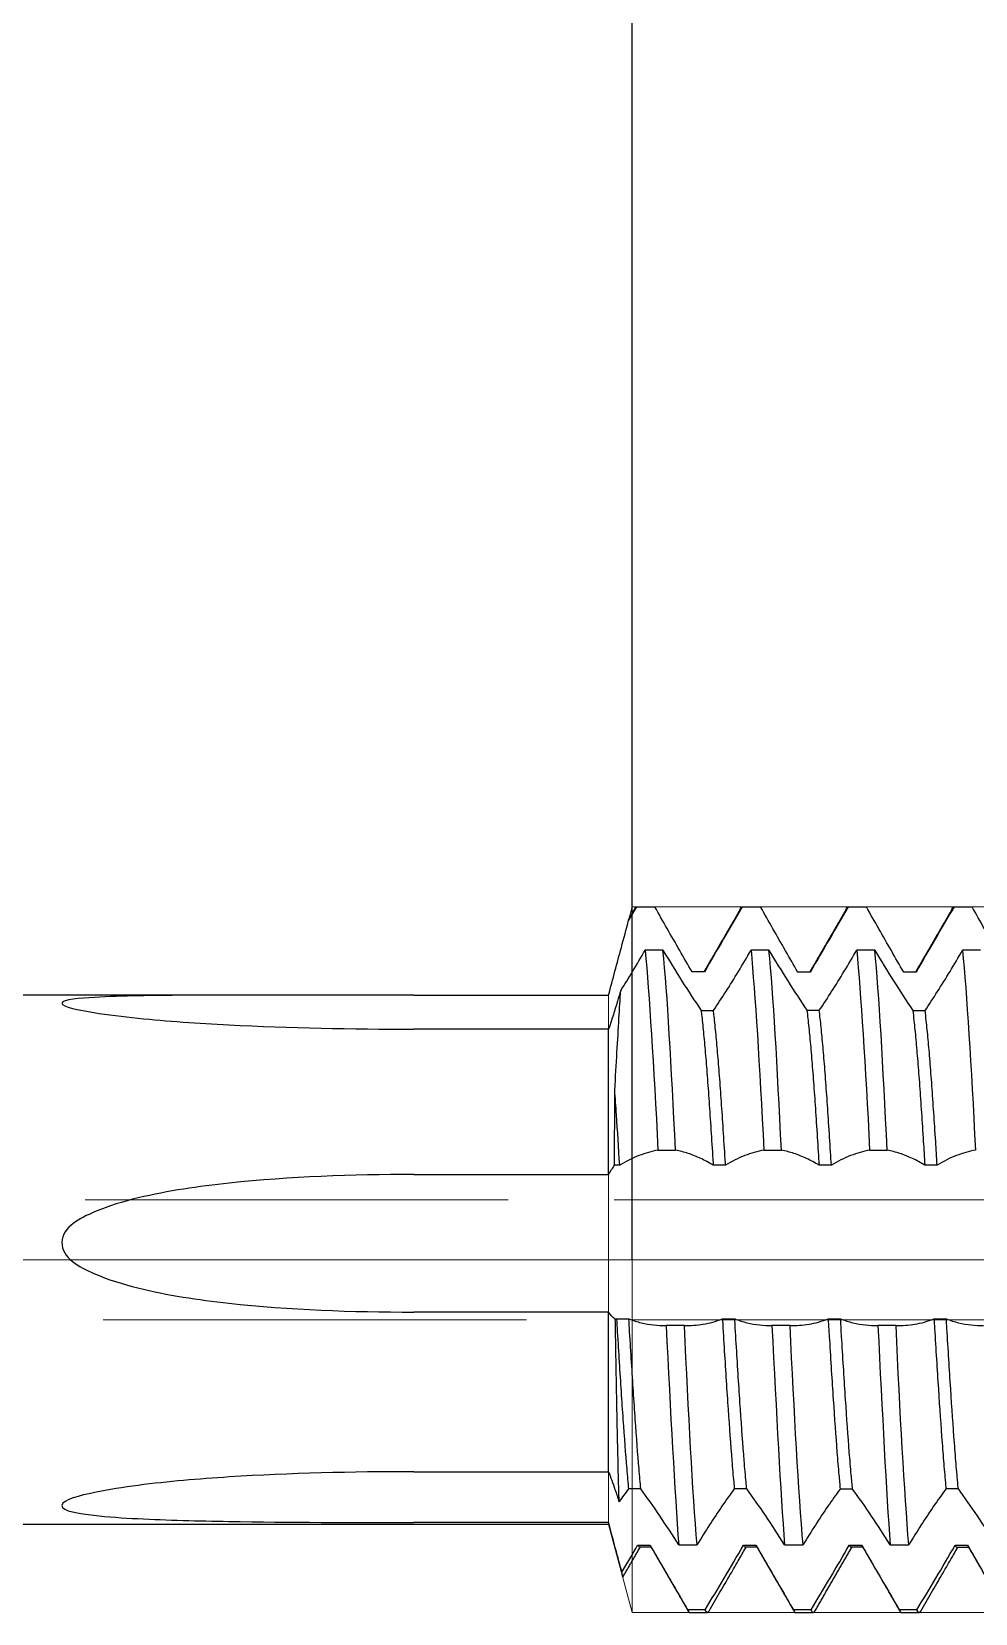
# Model space of a CAD drawing. Header units: millimetres. Extents: x -80 to 17556, y -2605 to 646.
# Drawn here: x 475.73 to 489.11, y 284.71 to 307.12 of the extents above; entities that cross this region are included whole.
import ezdxf

# ---------------------------------------------------------------- set-up
doc = ezdxf.new("R2010")
doc.units = ezdxf.units.MM
doc.header["$LTSCALE"] = 2
doc.linetypes.add('DASH', pattern=[3.75, 3, -0.75])
doc.linetypes.add('LONGDASH_DASH', pattern=[10.5, 6, -0.75, 3, -0.75])
for name, color, linetype, lineweight in [('1', 4, 'Continuous', 50), ('2', 7, 'Continuous', 25), ('3', 1, 'DASH', 35), ('4', 2, 'LONGDASH_DASH', 25), ('CUT', 1, 'Continuous', 25), ('NOCUT', 7, 'Continuous', 25), ('SK4', 2, 'LONGDASH_DASH', 25)]:
    doc.layers.add(name, color=color, linetype=linetype, lineweight=lineweight)
doc.styles.add('blockfont', font='simplex.shx')
doc.dimstyles.get("Standard").update_dxf_attribs({"dimtxt": 0.18, "dimasz": 0.18, "dimexe": 0.18, "dimexo": 0.0625, "dimgap": 0.09, "dimtad": 0, "dimtih": 1, "dimtoh": 1, "dimzin": 0, "dimdsep": 46, "dimtxsty": 'Standard', "dimcen": 0.09, "dimadec": 0, "dimazin": 0, "dimtfac": 1, "dimtofl": 0, "dimtmove": 2, "dimatfit": 3, "dimfxl": 1, "dimtolj": 1, "dimarcsym": 0})

# ---------------------------------------------------------------- blocks, each defined once
blk = doc.blocks.new('*D38')
at = {"layer": '2', "color": 7, "linetype": 'Continuous', "lineweight": -2, "transparency": 16777216}
for p, q in [((125.275, 36.61), (125.275, 70.283)), ((143.275, 36.61), (143.275, 70.283)), ((138.525, 68.283), (130.025, 68.283))]:
    blk.add_line(p, q, dxfattribs=at)
at = {"layer": '2', "color": 7, "linetype": 'Continuous', "transparency": 16777216}
for points in [[(130.025, 69.074), (130.025, 67.491), (125.275, 68.283)], [(138.525, 69.074), (138.525, 67.491), (143.275, 68.283)]]:
    blk.add_solid(points, dxfattribs=at)
at = {"layer": 'Defpoints', "color": 0, "linetype": 'Continuous', "transparency": 16777216}
for p in [(125.275, 68.283), (125.275, 36.61), (143.275, 36.61)]:
    blk.add_point(p, dxfattribs=at)
at = {"layer": '2', "color": 7, "linetype": 'Continuous', "lineweight": 13, "transparency": 16777216, "insert": (134.275, 72.853), "char_height": 4.57, "attachment_point": 5, "style": 'blockfont'}
blk.add_mtext('\\A1;\\C7;18', dxfattribs=at)
blk = doc.blocks.new('A$C1EDF66EC')
at = {"layer": '1', "lineweight": 25}
for p, q in [((125.3359, 41.6101), (125.5955, 41.6101)), ((126.8351, 41.6101), (127.0934, 41.6101)), ((128.3372, 41.6101), (128.5939, 41.6101)), ((129.8368, 41.6101), (130.0919, 41.6101)), ((125.711, 40.9948), (125.4591, 40.9948)), ((127.2126, 40.9948), (126.9593, 40.9948)), ((128.7123, 40.9948), (128.4575, 40.9948)), ((130.2143, 40.9948), (129.9579, 40.9948)), ((120.4978, 40.3601), (104.2754, 40.3601)), ((122.1778, 40.3598), (124.9403, 40.3598)), ((124.9403, 39.8766), (122.1778, 39.8766)), ((124.9403, 37.8167), (124.9403, 39.8766)), ((125.6405, 38.1615), (125.89, 38.1615)), ((127.1402, 38.1615), (127.3901, 38.1615)), ((128.6404, 38.1615), (128.8908, 38.1615)), ((122.1778, 37.8167), (124.9403, 37.8167)), ((124.9403, 35.8678), (122.1778, 35.8678)), ((124.9403, 33.6061), (124.9403, 35.8678)), ((126.0159, 35.6797), (125.7557, 35.6797)), ((127.5138, 35.6797), (127.2547, 35.6797)), ((129.0144, 35.6797), (128.7568, 35.6797)), ((122.1778, 33.6061), (124.9403, 33.6061)), ((104.2754, 32.8601), (124.9403, 32.8601)), ((124.9403, 32.8848), (122.1778, 32.8848)), ((124.9403, 32.8848), (124.9403, 32.8601)), ((124.9403, 32.8601), (125.1371, 32.1257)), ((125.9347, 32.5689), (126.1947, 32.5689)), ((127.4357, 32.5689), (127.6965, 32.5689)), ((128.9339, 32.5689), (129.1949, 32.5689)), ((126.3099, 31.6504), (126.0603, 31.6504)), ((126.0904, 31.6101), (126.3416, 31.6101)), ((127.81, 31.6504), (127.5604, 31.6504)), ((127.5893, 31.6101), (127.8415, 31.6101)), ((129.3105, 31.6504), (129.0605, 31.6504)), ((129.0895, 31.6101), (129.3431, 31.6101))]:
    blk.add_line(p, q, dxfattribs=at)
for points, degree in [([(125.3359, 41.6101), (125.2988, 41.5469), (125.2615, 41.4834), (125.2242, 41.4196)], 3), ([(125.3155, 41.592), (125.2772, 41.526), (125.239, 41.4599)], 2), ([(125.3164, 41.5932), (125.3227, 41.6043), (125.3292, 41.6099), (125.3359, 41.6101)], 3), ([(126.8014, 41.565), (126.5464, 41.126), (126.2914, 40.6879)], 2), ([(126.8034, 41.5676), (126.8135, 41.5955), (126.8241, 41.6098), (126.8351, 41.6101)], 3), ([(128.3029, 41.5646), (128.047, 41.124), (127.791, 40.6842)], 2), ([(128.3052, 41.567), (128.3155, 41.5953), (128.3261, 41.6098), (128.3372, 41.6101)], 3), ([(129.8015, 41.5638), (129.5461, 41.1241), (129.2906, 40.6851)], 2), ([(129.8041, 41.5662), (129.8146, 41.595), (129.8254, 41.6098), (129.8368, 41.6101)], 3), ([(125.2242, 41.4196), (125.2298, 41.4392), (125.2351, 41.4532), (125.2403, 41.4619)], 3), ([(125.4591, 40.9948), (125.5155, 40.3856), (125.579, 39.3664), (125.6405, 38.1615)], 3), ([(125.89, 38.1615), (125.8282, 39.3664), (125.7751, 40.3858), (125.711, 40.9948)], 3), ([(126.9593, 40.9948), (127.016, 40.3856), (127.0814, 39.3665), (127.1402, 38.1615)], 3), ([(127.3901, 38.1615), (127.3284, 39.3663), (127.2784, 40.3858), (127.2126, 40.9948)], 3), ([(128.4575, 40.9948), (128.5127, 40.3855), (128.5814, 39.3665), (128.6404, 38.1615)], 3), ([(128.8908, 38.1615), (128.8268, 39.3662), (128.7774, 40.3858), (128.7123, 40.9948)], 3), ([(129.9579, 40.9948), (130.0139, 40.3856), (130.0827, 39.3666), (130.1394, 38.1615)], 3), ([(124.9403, 37.8167), (124.9686, 37.8663), (124.9971, 37.91), (125.0257, 37.9483)], 3), ([(125.0983, 37.9483), (125.0257, 37.9483)], 1), ([(126.5979, 37.9482), (126.4229, 37.9482)], 1), ([(125.0357, 35.766), (125.0038, 35.7928), (124.9718, 35.8263), (124.9403, 35.8678)], 3), ([(125.0357, 35.766), (125.0413, 35.7682), (125.047, 35.7704), (125.0526, 35.7727)], 3), ([(125.7557, 35.6797), (125.8184, 34.4344), (125.878, 33.3154), (125.9347, 32.5689)], 3), ([(126.1947, 32.5689), (126.1316, 33.3152), (126.0729, 34.4342), (126.0159, 35.6797)], 3), ([(127.2547, 35.6797), (127.3193, 34.4345), (127.3775, 33.3154), (127.4357, 32.5689)], 3), ([(127.6965, 32.5689), (127.635, 33.3153), (127.5703, 34.4341), (127.5138, 35.6797)], 3), ([(128.7568, 35.6797), (128.8215, 34.4346), (128.8739, 33.3153), (128.9339, 32.5689)], 3), ([(129.1949, 32.5689), (129.1355, 33.3153), (129.0697, 34.4341), (129.0144, 35.6797)], 3), ([(125.2225, 33.3621), (125.1782, 33.3024), (125.1339, 33.2409), (125.0898, 33.1778)], 3), ([(125.1291, 32.1822), (125.2037, 32.3085), (125.2784, 32.4362), (125.3525, 32.5647)], 3), ([(125.145, 32.117), (125.2684, 32.3299), (125.392, 32.5427)], 2), ([(125.3525, 32.5647), (125.5276, 32.5647)], 1), ([(125.3856, 32.5427), (125.463, 32.5427), (125.5403, 32.5427)], 2), ([(125.5289, 32.5624), (125.7992, 32.0966), (126.0691, 31.6305)], 2), ([(126.8522, 32.5647), (126.8635, 32.5434), (126.8747, 32.5354), (126.886, 32.5407)], 3), ([(126.8855, 32.5405), (126.9634, 32.5405), (127.0412, 32.5405)], 2), ([(127.0296, 32.5604), (127.2998, 32.0948), (127.5696, 31.629)], 2), ([(127.8651, 31.6315), (128.1284, 32.0861), (128.3922, 32.5407)], 2), ([(128.3523, 32.5647), (128.3635, 32.5437), (128.3747, 32.5357), (128.3858, 32.5409)], 3), ([(128.3855, 32.5407), (128.4633, 32.5407), (128.5412, 32.5407)], 2), ([(128.5296, 32.5606), (128.7998, 32.095), (129.0697, 31.6291)], 2), ([(129.8856, 32.5376), (129.9637, 32.5376), (130.0418, 32.5376)], 2), ([(130.0303, 32.5574), (130.2999, 32.0927), (130.5692, 31.6278)], 2), ([(125.1439, 32.1175), (125.1389, 32.111), (125.1339, 32.1323), (125.1291, 32.1822)], 3), ([(126.0603, 31.6504), (126.0706, 31.6237), (126.0807, 31.6106), (126.0906, 31.6104)], 3), ([(126.3624, 31.6297), (126.3448, 31.5986), (126.3272, 31.6049), (126.3099, 31.6504)], 3), ([(127.5604, 31.6504), (127.5701, 31.624), (127.5798, 31.6108), (127.5894, 31.6105)], 3), ([(127.8615, 31.6294), (127.8444, 31.5986), (127.8272, 31.6051), (127.81, 31.6504)], 3), ([(129.0605, 31.6504), (129.0702, 31.6242), (129.0799, 31.611), (129.0896, 31.6105)], 3), ([(129.3634, 31.63), (129.3461, 31.5986), (129.3285, 31.6048), (129.3105, 31.6504)], 3)]:
    blk.add_open_spline(points, degree=degree, dxfattribs=at)
for points, knots in [([(126.1233, 40.6879), (126.0648, 40.7888), (126.0064, 40.8902), (125.889, 41.0948), (125.83, 41.1981), (125.7124, 41.4045), (125.6537, 41.5076), (125.5955, 41.6101)], [0, 0, 0, 0, 0.3282997, 0.3282997, 0.6632488, 0.6632488, 1, 1, 1, 1]), ([(126.8351, 41.6101), (126.7466, 41.4596), (126.6575, 41.3072), (126.4784, 40.9994), (126.388, 40.8434), (126.2984, 40.6879)], [0, 0, 0, 0, 0.4969158, 0.4969158, 1, 1, 1, 1]), ([(127.6234, 40.6842), (127.5648, 40.7852), (127.5064, 40.8866), (127.3886, 41.0917), (127.3293, 41.1957), (127.2109, 41.4032), (127.152, 41.507), (127.0934, 41.6101)], [0, 0, 0, 0, 0.3270086, 0.3270086, 0.6625901, 0.6625901, 1, 1, 1, 1]), ([(128.3372, 41.6101), (128.2484, 41.459), (128.1589, 41.306), (127.9791, 40.997), (127.8883, 40.8404), (127.7984, 40.6842)], [0, 0, 0, 0, 0.496888, 0.496888, 1, 1, 1, 1]), ([(129.1235, 40.6851), (129.065, 40.7861), (129.0065, 40.8875), (128.8888, 41.0925), (128.8295, 41.1963), (128.7113, 41.4035), (128.6524, 41.5072), (128.5939, 41.6101)], [0, 0, 0, 0, 0.3273015, 0.3273015, 0.66274, 0.66274, 1, 1, 1, 1]), ([(129.8368, 41.6101), (129.7481, 41.4591), (129.6587, 41.3064), (129.479, 40.9976), (129.3884, 40.8412), (129.2986, 40.6851)], [0, 0, 0, 0, 0.4968949, 0.4968949, 1, 1, 1, 1]), ([(130.6234, 40.6817), (130.5649, 40.7827), (130.5064, 40.884), (130.3884, 41.0896), (130.3288, 41.194), (130.21, 41.4024), (130.1507, 41.5066), (130.0919, 41.6101)], [0, 0, 0, 0, 0.3261115, 0.3261115, 0.6621323, 0.6621323, 1, 1, 1, 1]), ([(124.9403, 40.3598), (124.9702, 40.4712), (125.0005, 40.584), (125.061, 40.8095), (125.0913, 40.9227), (125.1559, 41.164), (125.1902, 41.2924), (125.2242, 41.4196)], [0, 0, 0, 0, 0.3184403, 0.3184403, 0.6365892, 0.6365892, 1, 1, 1, 1]), ([(125.1126, 40.4235), (125.1691, 40.512), (125.2253, 40.6026), (125.3409, 40.793), (125.4002, 40.8932), (125.4591, 40.9948)], [0, 0, 0, 0, 0.4835585, 0.4835585, 1, 1, 1, 1]), ([(125.711, 40.9948), (125.8002, 40.8461), (125.89, 40.7001), (126.0706, 40.4146), (126.1617, 40.2747), (126.252, 40.141)], [0, 0, 0, 0, 0.4968571, 0.4968571, 1, 1, 1, 1]), ([(126.4271, 40.141), (126.4856, 40.2271), (126.5441, 40.3159), (126.6622, 40.5006), (126.722, 40.5967), (126.841, 40.7929), (126.9004, 40.8932), (126.9593, 40.9948)], [0, 0, 0, 0, 0.3256062, 0.3256062, 0.6618741, 0.6618741, 1, 1, 1, 1]), ([(127.2126, 40.9948), (127.3015, 40.8466), (127.391, 40.7011), (127.571, 40.4165), (127.6619, 40.277), (127.7518, 40.1437)], [0, 0, 0, 0, 0.496881, 0.496881, 1, 1, 1, 1]), ([(127.9269, 40.1437), (127.9854, 40.2298), (128.0439, 40.3186), (128.1618, 40.5029), (128.2213, 40.5986), (128.3398, 40.7939), (128.3989, 40.8937), (128.4575, 40.9948)], [0, 0, 0, 0, 0.3266587, 0.3266587, 0.6624119, 0.6624119, 1, 1, 1, 1]), ([(128.7123, 40.9948), (128.8013, 40.8465), (128.8909, 40.7009), (129.071, 40.4161), (129.1619, 40.2765), (129.2519, 40.1431)], [0, 0, 0, 0, 0.4968762, 0.4968762, 1, 1, 1, 1]), ([(129.427, 40.1431), (129.4856, 40.2292), (129.544, 40.3181), (129.6619, 40.5025), (129.7215, 40.5982), (129.8401, 40.7937), (129.8992, 40.8936), (129.9579, 40.9948)], [0, 0, 0, 0, 0.3264606, 0.3264606, 0.6623105, 0.6623105, 1, 1, 1, 1]), ([(126.2984, 40.6879), (126.2838, 40.6879), (126.2692, 40.6879), (126.2401, 40.6879), (126.2255, 40.6879), (126.1817, 40.6879), (126.1525, 40.6879), (126.1233, 40.6879)], [0, 0, 0, 0, 0.2500022, 0.2500022, 0.5000044, 0.5000044, 1, 1, 1, 1]), ([(127.7984, 40.6842), (127.7838, 40.6842), (127.7693, 40.6842), (127.7401, 40.6842), (127.7255, 40.6842), (127.6817, 40.6842), (127.6525, 40.6842), (127.6234, 40.6842)], [0, 0, 0, 0, 0.2500021, 0.2500021, 0.5000042, 0.5000042, 1, 1, 1, 1]), ([(129.2986, 40.6851), (129.284, 40.6851), (129.2694, 40.6851), (129.2402, 40.6851), (129.2256, 40.6851), (129.1819, 40.6851), (129.1527, 40.6851), (129.1235, 40.6851)], [0, 0, 0, 0, 0.2500015, 0.2500015, 0.500003, 0.500003, 1, 1, 1, 1]), ([(122.1778, 40.3598), (121.3044, 40.3598), (120.43, 40.3613), (119.13, 40.3583), (118.6976, 40.3568), (118.0612, 40.3443), (117.8524, 40.3388), (117.4541, 40.3154), (117.1979, 40.3003), (117.1851, 40.1899), (117.4422, 40.1441), (117.8426, 40.0796), (118.0553, 40.0544), (118.691, 39.9897), (119.1227, 39.9604), (120.4266, 39.8932), (121.3023, 39.8766), (122.1778, 39.8766)], [0, 0, 0, 0, 0.25, 0.25, 0.375, 0.375, 0.4375, 0.4375, 0.5, 0.5, 0.5625, 0.5625, 0.625, 0.625, 0.75, 0.75, 1, 1, 1, 1]), ([(125.1126, 40.4235), (125.0974, 40.3722), (125.0821, 40.3215), (125.0246, 40.1335), (124.9821, 40.0004), (124.9403, 39.8766)], [0, 0, 0, 0, 0.265277, 0.265277, 1, 1, 1, 1]), ([(125.0281, 39.0126), (125.0502, 39.3833), (125.0699, 39.7291), (125.096, 40.1678), (125.1043, 40.3007), (125.1126, 40.4235)], [0, 0, 0, 0, 0.6781794, 0.6781794, 1, 1, 1, 1]), ([(126.252, 40.141), (126.2551, 40.1146), (126.2671, 40.0099), (126.288, 39.8061), (126.3146, 39.5099), (126.3412, 39.1757), (126.3767, 38.6815), (126.4039, 38.2563), (126.4223, 37.9579), (126.4229, 37.9482)], [0, 0, 0, 0, 0.0550496, 0.210798, 0.3665464, 0.5222948, 0.6780432, 0.98954, 1, 1, 1, 1]), ([(126.252, 40.141), (126.2666, 40.141), (126.2812, 40.141), (126.3104, 40.141), (126.325, 40.141), (126.3687, 40.141), (126.3979, 40.141), (126.4271, 40.141)], [0, 0, 0, 0, 0.2500018, 0.2500018, 0.5000037, 0.5000037, 1, 1, 1, 1]), ([(126.5979, 37.9482), (126.5973, 37.9579), (126.579, 38.2563), (126.5518, 38.6815), (126.5163, 39.1757), (126.4897, 39.5099), (126.4631, 39.8062), (126.4422, 40.0099), (126.4302, 40.1146), (126.4271, 40.141)], [0, 0, 0, 0, 0.0104591, 0.321954, 0.4777014, 0.6334488, 0.7891962, 0.9449437, 1, 1, 1, 1]), ([(127.7518, 40.1437), (127.7606, 40.0699), (127.7783, 39.908), (127.8049, 39.6272), (127.8315, 39.3063), (127.867, 38.8274), (127.8975, 38.3607), (127.9191, 38.0114), (127.9229, 37.9482)], [0, 0, 0, 0, 0.1544913, 0.3099974, 0.4655034, 0.6210095, 0.9320217, 1, 1, 1, 1]), ([(127.7518, 40.1437), (127.7664, 40.1437), (127.781, 40.1437), (127.8102, 40.1437), (127.8248, 40.1437), (127.8685, 40.1437), (127.8977, 40.1437), (127.9269, 40.1437)], [0, 0, 0, 0, 0.25, 0.25, 0.5, 0.5, 1, 1, 1, 1]), ([(128.098, 37.9482), (128.0941, 38.0114), (128.0725, 38.3607), (128.042, 38.8274), (128.0066, 39.3063), (127.9799, 39.6272), (127.9534, 39.9081), (127.9357, 40.0699), (127.9269, 40.1437)], [0, 0, 0, 0, 0.0679738, 0.3789883, 0.5344955, 0.6900027, 0.8455099, 1, 1, 1, 1]), ([(129.2519, 40.1431), (129.2575, 40.0969), (129.2718, 39.9695), (129.2951, 39.7354), (129.3217, 39.4269), (129.3572, 38.9628), (129.3908, 38.4596), (129.4156, 38.0628), (129.4226, 37.9487)], [0, 0, 0, 0, 0.0969197, 0.2528251, 0.4087305, 0.5646358, 0.8764466, 1, 1, 1, 1]), ([(129.2519, 40.1431), (129.2665, 40.1431), (129.2811, 40.1431), (129.3103, 40.1431), (129.3249, 40.1431), (129.3687, 40.1431), (129.3978, 40.1431), (129.427, 40.1431)], [0, 0, 0, 0, 0.25, 0.25, 0.5, 0.5, 1, 1, 1, 1]), ([(129.5977, 37.9487), (129.5907, 38.0628), (129.5659, 38.4596), (129.5323, 38.9629), (129.4968, 39.4268), (129.4702, 39.7354), (129.4469, 39.9695), (129.4325, 40.097), (129.427, 40.1431)], [0, 0, 0, 0, 0.1235478, 0.435367, 0.5912765, 0.7471861, 0.9030957, 1, 1, 1, 1]), ([(125.0257, 37.9483), (125.0258, 38.0278), (125.0259, 38.1064), (125.0265, 38.4759), (125.0274, 38.7561), (125.0281, 39.0126)], [0, 0, 0, 0, 0.2093768, 0.2093768, 1, 1, 1, 1]), ([(125.0983, 37.9483), (125.0831, 38.196), (125.0597, 38.5647), (125.0363, 38.9), (125.0281, 39.0126)], [0, 0, 0, 0, 0.6495896, 1, 1, 1, 1]), ([(125.6405, 38.1615), (125.5511, 38.1453), (125.4611, 38.1201), (125.2801, 38.05), (125.1888, 38.0048), (125.0983, 37.9483)], [0, 0, 0, 0, 0.4968404, 0.4968404, 1, 1, 1, 1]), ([(126.4229, 37.9482), (126.3643, 37.9846), (126.3059, 38.0162), (126.1877, 38.072), (126.1278, 38.0959), (126.0085, 38.1351), (125.949, 38.1504), (125.89, 38.1615)], [0, 0, 0, 0, 0.3249115, 0.3249115, 0.6615174, 0.6615174, 1, 1, 1, 1]), ([(127.1402, 38.1615), (127.0509, 38.1453), (126.9609, 38.1201), (126.7799, 38.0499), (126.6885, 38.0048), (126.5979, 37.9482)], [0, 0, 0, 0, 0.4968388, 0.4968388, 1, 1, 1, 1]), ([(127.9229, 37.9482), (127.8644, 37.9845), (127.806, 38.0162), (127.6878, 38.072), (127.6279, 38.0959), (127.5086, 38.1351), (127.4491, 38.1504), (127.3901, 38.1615)], [0, 0, 0, 0, 0.3248888, 0.3248888, 0.6615059, 0.6615059, 1, 1, 1, 1]), ([(128.6404, 38.1615), (128.551, 38.1453), (128.461, 38.12), (128.28, 38.0499), (128.1886, 38.0048), (128.098, 37.9482)], [0, 0, 0, 0, 0.4968383, 0.4968383, 1, 1, 1, 1]), ([(129.4226, 37.9487), (129.3641, 37.9849), (129.3058, 38.0166), (129.1877, 38.0723), (129.128, 38.0961), (129.009, 38.1352), (128.9497, 38.1504), (128.8908, 38.1615)], [0, 0, 0, 0, 0.3253653, 0.3253653, 0.6617482, 0.6617482, 1, 1, 1, 1]), ([(130.1394, 38.1615), (130.0501, 38.1453), (129.9603, 38.1201), (129.7795, 38.0501), (129.6882, 38.0051), (129.5977, 37.9487)], [0, 0, 0, 0, 0.4968473, 0.4968473, 1, 1, 1, 1]), ([(128.098, 37.9482), (128.0834, 37.9482), (128.0688, 37.9482), (128.0397, 37.9482), (128.0251, 37.9482), (127.9813, 37.9482), (127.9521, 37.9482), (127.9229, 37.9482)], [0, 0, 0, 0, 0.2500013, 0.2500013, 0.5000027, 0.5000027, 1, 1, 1, 1]), ([(129.5977, 37.9487), (129.5831, 37.9487), (129.5685, 37.9487), (129.5394, 37.9487), (129.5248, 37.9487), (129.481, 37.9487), (129.4518, 37.9487), (129.4226, 37.9487)], [0, 0, 0, 0, 0.2500023, 0.2500023, 0.5000046, 0.5000046, 1, 1, 1, 1]), ([(122.1778, 37.8167), (121.3044, 37.8167), (120.43, 37.7869), (119.13, 37.6483), (118.6976, 37.5873), (118.0612, 37.4337), (117.8524, 37.3734), (117.4541, 37.1996), (117.1979, 37.0811), (117.1851, 36.6327), (117.4422, 36.5061), (117.8426, 36.3261), (118.0553, 36.2631), (118.691, 36.1056), (119.1227, 36.0425), (120.4266, 35.8987), (121.3023, 35.8678), (122.1778, 35.8678)], [0, 0, 0, 0, 0.25, 0.25, 0.375, 0.375, 0.4375, 0.4375, 0.5, 0.5, 0.5625, 0.5625, 0.625, 0.625, 0.75, 0.75, 1, 1, 1, 1]), ([(125.0898, 33.1778), (125.0821, 33.4447), (125.0741, 33.7586), (125.0579, 34.5061), (125.0498, 34.9626), (125.0416, 35.4325), (125.0397, 35.5427), (125.0377, 35.654), (125.0357, 35.766)], [0, 0, 0, 0, 0.4047922, 0.4047922, 0.8881804, 0.8881804, 0.8881804, 1, 1, 1, 1]), ([(125.0526, 35.7727), (125.0564, 35.7107), (125.069, 35.5033), (125.0994, 35.0108), (125.1437, 34.3282), (125.1877, 33.7423), (125.214, 33.4501), (125.2225, 33.3621)], [0, 0, 0, 0, 0.0664677, 0.2230783, 0.5362995, 0.8495207, 1, 1, 1, 1]), ([(125.0526, 35.7727), (125.0672, 35.7727), (125.0818, 35.7727), (125.111, 35.7727), (125.1256, 35.7727), (125.1693, 35.7727), (125.1985, 35.7727), (125.2277, 35.7727)], [0, 0, 0, 0, 0.2500016, 0.2500016, 0.5000032, 0.5000032, 1, 1, 1, 1]), ([(125.2277, 35.7727), (125.2862, 35.7491), (125.3446, 35.7302), (125.462, 35.701), (125.5211, 35.6907), (125.6388, 35.6788), (125.6975, 35.6771), (125.7557, 35.6797)], [0, 0, 0, 0, 0.3277399, 0.3277399, 0.6629608, 0.6629608, 1, 1, 1, 1]), ([(125.3976, 33.3621), (125.3891, 33.4501), (125.3628, 33.7422), (125.3188, 34.3282), (125.2745, 35.0108), (125.2441, 35.5033), (125.2314, 35.7107), (125.2277, 35.7727)], [0, 0, 0, 0, 0.1505104, 0.4637179, 0.7769253, 0.9335291, 1, 1, 1, 1]), ([(126.0159, 35.6797), (126.1044, 35.676), (126.1934, 35.6812), (126.3726, 35.7111), (126.4631, 35.736), (126.5528, 35.7724)], [0, 0, 0, 0, 0.4969116, 0.4969116, 1, 1, 1, 1]), ([(126.5528, 35.7724), (126.5674, 35.7724), (126.582, 35.7724), (126.6112, 35.7724), (126.6258, 35.7724), (126.6695, 35.7724), (126.6987, 35.7724), (126.7279, 35.7724)], [0, 0, 0, 0, 0.2500023, 0.2500023, 0.5000047, 0.5000047, 1, 1, 1, 1]), ([(126.5528, 35.7724), (126.5532, 35.7651), (126.5626, 35.6115), (126.5896, 35.1683), (126.634, 34.4726), (126.6783, 33.8625), (126.7079, 33.5185), (126.7197, 33.3937), (126.7227, 33.3632)], [0, 0, 0, 0, 0.0078419, 0.1644607, 0.4776981, 0.7909356, 0.9475544, 1, 1, 1, 1]), ([(126.7279, 35.7724), (126.7864, 35.7487), (126.8447, 35.7299), (126.9619, 35.7008), (127.0208, 35.6906), (127.1382, 35.6788), (127.1967, 35.6771), (127.2547, 35.6797)], [0, 0, 0, 0, 0.3283266, 0.3283266, 0.6632594, 0.6632594, 1, 1, 1, 1]), ([(126.8978, 33.3632), (126.8948, 33.3938), (126.883, 33.5186), (126.8534, 33.8625), (126.809, 34.4726), (126.7647, 35.1683), (126.7376, 35.6115), (126.7283, 35.7651), (126.7279, 35.7724)], [0, 0, 0, 0, 0.0524759, 0.2090881, 0.5223126, 0.835537, 0.9921493, 1, 1, 1, 1]), ([(127.5138, 35.6797), (127.6026, 35.6759), (127.692, 35.6812), (127.8719, 35.7114), (127.9627, 35.7365), (128.0528, 35.7732)], [0, 0, 0, 0, 0.4968837, 0.4968837, 1, 1, 1, 1]), ([(128.0528, 35.7732), (128.0674, 35.7732), (128.082, 35.7732), (128.1111, 35.7732), (128.1257, 35.7732), (128.1695, 35.7732), (128.1987, 35.7732), (128.2279, 35.7732)], [0, 0, 0, 0, 0.250002, 0.250002, 0.5000039, 0.5000039, 1, 1, 1, 1]), ([(128.0528, 35.7732), (128.0589, 35.6725), (128.0827, 35.2789), (128.1242, 34.6143), (128.1686, 33.9855), (128.2014, 33.5872), (128.2166, 33.4244), (128.2228, 33.3607)], [0, 0, 0, 0, 0.1070234, 0.4200192, 0.7330149, 0.8895127, 1, 1, 1, 1]), ([(128.2279, 35.7732), (128.2864, 35.7495), (128.3447, 35.7306), (128.4623, 35.7011), (128.5215, 35.6908), (128.6396, 35.6788), (128.6984, 35.6771), (128.7568, 35.6797)], [0, 0, 0, 0, 0.3270403, 0.3270403, 0.662603, 0.662603, 1, 1, 1, 1]), ([(128.3979, 33.3607), (128.3916, 33.4245), (128.3765, 33.5873), (128.3436, 33.9854), (128.2993, 34.6143), (128.2577, 35.279), (128.2339, 35.6725), (128.2279, 35.7732)], [0, 0, 0, 0, 0.1105037, 0.2669973, 0.5799846, 0.8929719, 1, 1, 1, 1]), ([(129.0144, 35.6797), (129.1031, 35.6759), (129.1924, 35.6812), (129.3722, 35.7113), (129.4629, 35.7364), (129.5529, 35.7731)], [0, 0, 0, 0, 0.4968896, 0.4968896, 1, 1, 1, 1]), ([(129.5529, 35.7731), (129.5557, 35.7271), (129.5762, 35.3868), (129.6144, 34.7658), (129.6588, 34.1194), (129.6943, 33.6719), (129.7127, 33.4677), (129.7223, 33.3698), (129.723, 33.3626)], [0, 0, 0, 0, 0.0486789, 0.3616267, 0.6745744, 0.8310483, 0.9875222, 1, 1, 1, 1]), ([(129.5529, 35.7731), (129.5675, 35.7731), (129.5821, 35.7731), (129.6113, 35.7731), (129.6259, 35.7731), (129.6697, 35.7731), (129.6988, 35.7731), (129.728, 35.7731)], [0, 0, 0, 0, 0.2500011, 0.2500011, 0.5000023, 0.5000023, 1, 1, 1, 1]), ([(129.728, 35.7731), (129.7865, 35.7493), (129.8449, 35.7304), (129.9623, 35.7011), (130.0215, 35.6908), (130.1393, 35.6788), (130.198, 35.6771), (130.2563, 35.6797)], [0, 0, 0, 0, 0.327348, 0.327348, 0.6627596, 0.6627596, 1, 1, 1, 1]), ([(129.8981, 33.3626), (129.8974, 33.3698), (129.8878, 33.4677), (129.8693, 33.672), (129.8339, 34.1193), (129.7895, 34.7658), (129.7513, 35.3868), (129.7308, 35.7271), (129.728, 35.7731)], [0, 0, 0, 0, 0.0124824, 0.1689549, 0.3254273, 0.6383723, 0.9513173, 1, 1, 1, 1]), ([(122.1778, 33.6061), (121.3044, 33.6061), (120.43, 33.5862), (119.13, 33.5035), (118.6976, 33.4674), (118.0612, 33.3849), (117.8524, 33.3532), (117.4541, 33.2691), (117.1979, 33.211), (117.1851, 33.0443), (117.4422, 33.0118), (117.8426, 32.9651), (118.0553, 32.9514), (118.691, 32.9187), (119.1227, 32.909), (120.4266, 32.8873), (121.3023, 32.8848), (122.1778, 32.8848)], [0, 0, 0, 0, 0.25, 0.25, 0.375, 0.375, 0.4375, 0.4375, 0.5, 0.5, 0.5625, 0.5625, 0.625, 0.625, 0.75, 0.75, 1, 1, 1, 1]), ([(124.9403, 33.6061), (124.9702, 33.5272), (125.0005, 33.4427), (125.0504, 33.2972), (125.0702, 33.2382), (125.0898, 33.1778)], [0, 0, 0, 0, 0.6058755, 0.6058755, 1, 1, 1, 1]), ([(125.3976, 33.3621), (125.3684, 33.3621), (125.3392, 33.3621), (125.2955, 33.3621), (125.2809, 33.3621), (125.2517, 33.3621), (125.2371, 33.3621), (125.2225, 33.3621)], [0, 0, 0, 0, 0.5, 0.5, 0.75, 0.75, 1, 1, 1, 1]), ([(125.9347, 32.5689), (125.8462, 32.7097), (125.7571, 32.8468), (125.5779, 33.1122), (125.4874, 33.2408), (125.3976, 33.3621)], [0, 0, 0, 0, 0.4969093, 0.4969093, 1, 1, 1, 1]), ([(126.7227, 33.3632), (126.6642, 33.2846), (126.6058, 33.2026), (126.4884, 33.0317), (126.4293, 32.9424), (126.3116, 32.7592), (126.2529, 32.665), (126.1947, 32.5689)], [0, 0, 0, 0, 0.327678, 0.327678, 0.6629291, 0.6629291, 1, 1, 1, 1]), ([(126.8978, 33.3632), (126.8832, 33.3632), (126.8686, 33.3632), (126.8394, 33.3632), (126.8248, 33.3632), (126.7811, 33.3632), (126.7519, 33.3632), (126.7227, 33.3632)], [0, 0, 0, 0, 0.25, 0.25, 0.5, 0.5, 1, 1, 1, 1]), ([(127.4357, 32.5689), (127.3471, 32.7099), (127.2579, 32.8472), (127.0783, 33.113), (126.9877, 33.2418), (126.8978, 33.3632)], [0, 0, 0, 0, 0.4968985, 0.4968985, 1, 1, 1, 1]), ([(128.2228, 33.3607), (128.1643, 33.2819), (128.1059, 33.1999), (127.9888, 33.0293), (127.93, 32.9405), (127.8129, 32.7582), (127.7544, 32.6645), (127.6965, 32.5689)], [0, 0, 0, 0, 0.3288257, 0.3288257, 0.6635152, 0.6635152, 1, 1, 1, 1]), ([(128.3979, 33.3607), (128.3833, 33.3607), (128.3687, 33.3607), (128.3395, 33.3607), (128.325, 33.3607), (128.2812, 33.3607), (128.252, 33.3607), (128.2228, 33.3607)], [0, 0, 0, 0, 0.25, 0.25, 0.5, 0.5, 1, 1, 1, 1]), ([(128.9339, 32.5689), (128.8456, 32.7094), (128.7567, 32.8462), (128.5777, 33.1111), (128.4874, 33.2395), (128.3979, 33.3607)], [0, 0, 0, 0, 0.4969239, 0.4969239, 1, 1, 1, 1]), ([(129.723, 33.3626), (129.6645, 33.2839), (129.6061, 33.2019), (129.4887, 33.0311), (129.4296, 32.942), (129.3118, 32.7589), (129.2532, 32.6648), (129.1949, 32.5689)], [0, 0, 0, 0, 0.327888, 0.327888, 0.6630376, 0.6630376, 1, 1, 1, 1]), ([(129.8981, 33.3626), (129.8835, 33.3626), (129.8689, 33.3626), (129.8397, 33.3626), (129.8251, 33.3626), (129.7814, 33.3626), (129.7522, 33.3626), (129.723, 33.3626)], [0, 0, 0, 0, 0.25, 0.25, 0.5, 0.5, 1, 1, 1, 1]), ([(130.4356, 32.5689), (130.347, 32.7098), (130.2578, 32.8469), (130.0784, 33.1125), (129.9878, 33.2412), (129.8981, 33.3626)], [0, 0, 0, 0, 0.4969051, 0.4969051, 1, 1, 1, 1]), ([(125.1291, 32.1822), (125.1084, 32.2584), (125.0876, 32.3351), (125.0246, 32.5686), (124.9821, 32.7271), (124.9403, 32.8848)], [0, 0, 0, 0, 0.3294673, 0.3294673, 1, 1, 1, 1]), ([(125.3525, 32.5647), (125.3539, 32.5623), (125.3651, 32.5436), (125.3762, 32.5379), (125.386, 32.5429)], [0, 0, 0, 0, 0.1225168, 1, 1, 1, 1]), ([(125.5276, 32.5647), (125.5861, 32.4639), (125.6445, 32.3633), (125.7627, 32.1599), (125.8226, 32.0569), (125.9419, 31.8524), (126.0014, 31.7508), (126.0603, 31.6504)], [0, 0, 0, 0, 0.3249332, 0.3249332, 0.6615284, 0.6615284, 1, 1, 1, 1]), ([(126.3099, 31.6504), (126.3993, 31.7971), (126.4893, 31.9468), (126.6703, 32.2518), (126.7617, 32.4077), (126.8522, 32.5647)], [0, 0, 0, 0, 0.4968399, 0.4968399, 1, 1, 1, 1]), ([(126.3656, 31.632), (126.4169, 31.7204), (126.5165, 31.8923), (126.6588, 32.1378), (126.7831, 32.3522), (126.8591, 32.4831), (126.8923, 32.5405)], [0, 0, 0, 0, 0.2921342, 0.5675364, 0.810687, 1, 1, 1, 1]), ([(126.8522, 32.5647), (126.8668, 32.5647), (126.8814, 32.5647), (126.9106, 32.5647), (126.9251, 32.5647), (126.9689, 32.5647), (126.9981, 32.5647), (127.0273, 32.5647)], [0, 0, 0, 0, 0.2500007, 0.2500007, 0.5000013, 0.5000013, 1, 1, 1, 1]), ([(127.0273, 32.5647), (127.0858, 32.4639), (127.1442, 32.3633), (127.2625, 32.1598), (127.3224, 32.0569), (127.4418, 31.8524), (127.5013, 31.7507), (127.5604, 31.6504)], [0, 0, 0, 0, 0.3249016, 0.3249016, 0.6615133, 0.6615133, 1, 1, 1, 1]), ([(127.81, 31.6504), (127.8994, 31.7971), (127.9893, 31.9468), (128.1704, 32.2518), (128.2618, 32.4077), (128.3523, 32.5647)], [0, 0, 0, 0, 0.4968393, 0.4968393, 1, 1, 1, 1]), ([(128.3523, 32.5647), (128.3669, 32.5647), (128.3815, 32.5647), (128.4106, 32.5647), (128.4252, 32.5647), (128.469, 32.5647), (128.4982, 32.5647), (128.5274, 32.5647)], [0, 0, 0, 0, 0.2500017, 0.2500017, 0.5000034, 0.5000034, 1, 1, 1, 1]), ([(128.5274, 32.5647), (128.5859, 32.4639), (128.6443, 32.3633), (128.7626, 32.1599), (128.8225, 32.0569), (128.9419, 31.8524), (129.0014, 31.7508), (129.0605, 31.6504)], [0, 0, 0, 0, 0.3248771, 0.3248771, 0.6615007, 0.6615007, 1, 1, 1, 1]), ([(129.3105, 31.6504), (129.3998, 31.7968), (129.4896, 31.9463), (129.6704, 32.2509), (129.7616, 32.4065), (129.852, 32.5633)], [0, 0, 0, 0, 0.4968507, 0.4968507, 1, 1, 1, 1]), ([(129.3673, 31.6318), (129.418, 31.7194), (129.5171, 31.8904), (129.6589, 32.1349), (129.7832, 32.3493), (129.8592, 32.4802), (129.8925, 32.5376)], [0, 0, 0, 0, 0.2900871, 0.5661988, 0.8099719, 1, 1, 1, 1]), ([(129.852, 32.5633), (129.8666, 32.5633), (129.8812, 32.5633), (129.9103, 32.5633), (129.9249, 32.5633), (129.9687, 32.5633), (129.9979, 32.5633), (130.0271, 32.5633)], [0, 0, 0, 0, 0.2500026, 0.2500026, 0.5000051, 0.5000051, 1, 1, 1, 1]), ([(129.852, 32.5633), (129.8615, 32.5448), (129.8728, 32.534), (129.8841, 32.5369), (129.8859, 32.5377)], [0, 0, 0, 0, 0.8425581, 1, 1, 1, 1]), ([(130.0271, 32.5633), (130.0856, 32.4625), (130.144, 32.3619), (130.2622, 32.1587), (130.3221, 32.056), (130.4413, 31.852), (130.5007, 31.7505), (130.5597, 31.6504)], [0, 0, 0, 0, 0.3253297, 0.3253297, 0.6617328, 0.6617328, 1, 1, 1, 1])]:
    blk.add_open_spline(points, degree=3, knots=knots, dxfattribs=at)
at = {"layer": '3', "lineweight": 13}
for p, q in [((138.5193, 37.4601), (80.2752, 37.4601)), ((80.2752, 35.7601), (138.5477, 35.7601))]:
    blk.add_line(p, q, dxfattribs=at)
at = {"layer": '4', "lineweight": 13}
blk.add_line((79.2752, 36.6101), (144.2752, 36.6101), dxfattribs=at)
at = {"layer": 'CUT', "lineweight": 13}
for p, q in [((140.2752, 41.6101), (125.2752, 41.6101)), ((125.2752, 41.6101), (125.2752, 31.6101)), ((125.2752, 31.6101), (140.2752, 31.6101))]:
    blk.add_line(p, q, dxfattribs=at)
at = {"layer": 'NOCUT', "lineweight": 13}
for p, q in [((125.2752, 41.6101), (124.9403, 40.3601)), ((125.2752, 31.6101), (125.2752, 41.6101)), ((124.9403, 40.3601), (104.2754, 40.3601)), ((124.9403, 40.3601), (124.9403, 32.8601)), ((104.2754, 32.8601), (124.9403, 32.8601)), ((124.9403, 32.8601), (125.2752, 31.6101))]:
    blk.add_line(p, q, dxfattribs=at)
at = {"layer": 'SK4', "lineweight": 13}
blk.add_line((42.2752, 36.6101), (144.2752, 36.6101), dxfattribs=at)
at = {"layer": '2', "color": 7, "linetype": 'Continuous', "lineweight": 13}
dim = blk.add_linear_dim(base=(125.2752, 68.2828), p1=(143.2752, 36.6101), p2=(125.2752, 36.6101), text='\\C7;<>', dimstyle='Standard', override={"dimtxt": 4.57, "dimasz": 4.75, "dimexe": 2, "dimexo": 0, "dimgap": 2.285, "dimtad": 1, "dimtih": 0, "dimdec": 3, "dimzin": 8, "dimtxsty": 'blockfont', "dimsah": 1, "dimclrd": 7, "dimclre": 7, "dimclrt": 7, "dimtm": -0.005, "dimtdec": 3, "dimtofl": 1, "dimtmove": 0}, dxfattribs=at)
dim.commit()
dim.dimension.update_dxf_attribs({"geometry": '*D38', "text_midpoint": (134.2752, 68.2828), "dimtype": 128})

msp = doc.modelspace()

# ---------------------------------------------------------------- block references
msp.add_blockref('A$C1EDF66EC', (358.9681, 253.1111))

doc.saveas('drawing.dxf')
